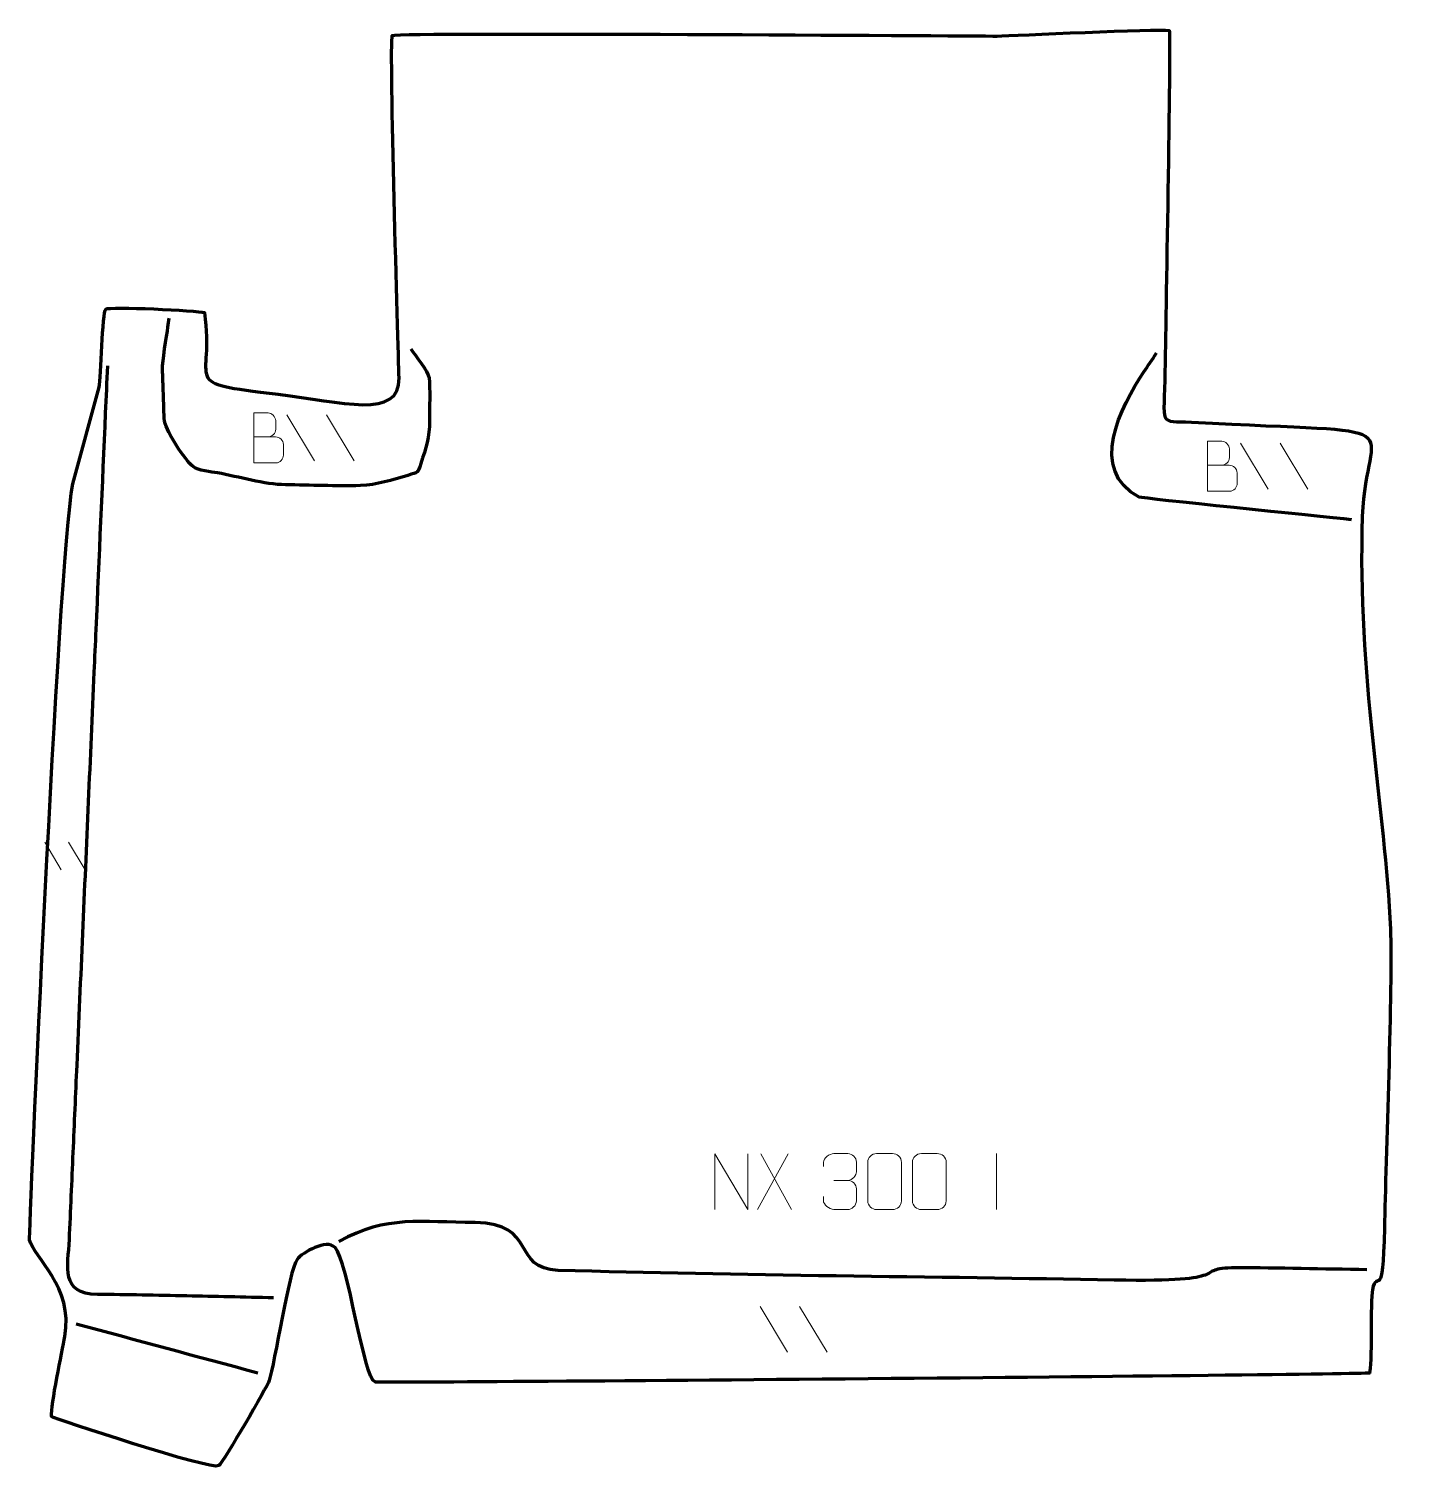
# Model space of a CAD drawing. Header units: millimetres. Extents: x -297 to 327, y -332 to 313.
import ezdxf

# ---------------------------------------------------------------- set-up
doc = ezdxf.new("R2010")
doc.units = ezdxf.units.MM
doc.header["$MEASUREMENT"] = 0
for name, color, linetype in [('layer 1', 7, 'Continuous'), ('layer 2', 7, 'Continuous'), ('layer 3', 7, 'Continuous')]:
    doc.layers.add(name, color=color, linetype=linetype)

msp = doc.modelspace()

# ---------------------------------------------------------------- linework, layer by layer
at = {"layer": 'layer 1', "color": 250, "lineweight": 9}
for points, knots in [([(-196.732, 130.2072), (-193.473, 130.2076), (-190.2136, 130.2076), (-186.9539, 130.2072), (-186.9539, 130.2072), (-185.1846, 130.1917), (-183.4617, 128.6367), (-183.4617, 126.8009), (-183.4617, 126.8009), (-183.462, 125.7901), (-183.462, 123.0588), (-183.4617, 122.0477), (-183.4617, 122.0477), (-183.4458, 120.3836), (-184.8271, 118.5798), (-186.9065, 118.595), (-186.9065, 118.595), (-190.1665, 118.5953), (-193.4262, 118.5953), (-196.6855, 118.595), (-196.6855, 118.595), (-196.6855, 126.0454), (-196.6855, 133.4955), (-196.6855, 140.9453), (-196.6855, 140.9453), (-194.5594, 140.9453), (-192.433, 140.9453), (-190.3065, 140.9453), (-190.3065, 140.9453), (-188.801, 140.9611), (-186.923, 139.2499), (-186.9071, 137.4922), (-186.9071, 137.4922), (-186.9075, 135.6416), (-186.9075, 135.5109), (-186.9071, 133.66), (-186.9071, 133.66), (-186.8917, 131.8094), (-188.5526, 130.1917), (-190.353, 130.2072)], [0, 0, 0, 0, 0.09090909, 0.09090909, 0.09090909, 0.09090909, 0.18181818, 0.18181818, 0.18181818, 0.18181818, 0.27272727, 0.27272727, 0.27272727, 0.27272727, 0.36363636, 0.36363636, 0.36363636, 0.36363636, 0.45454545, 0.45454545, 0.45454545, 0.45454545, 0.54545455, 0.54545455, 0.54545455, 0.54545455, 0.63636364, 0.63636364, 0.63636364, 0.63636364, 0.72727273, 0.72727273, 0.72727273, 0.72727273, 0.81818182, 0.81818182, 0.81818182, 0.81818182, 1, 1, 1, 1]), ([(229.7764, 117.5072), (233.0354, 117.5076), (236.2948, 117.5076), (239.5545, 117.5072), (239.5545, 117.5072), (241.3238, 117.4917), (243.0467, 115.9367), (243.0467, 114.1009), (243.0467, 114.1009), (243.0464, 113.0901), (243.0464, 110.3588), (243.0467, 109.3477), (243.0467, 109.3477), (243.0626, 107.6836), (241.6813, 105.8798), (239.6019, 105.895), (239.6019, 105.895), (236.3419, 105.8953), (233.0822, 105.8953), (229.8229, 105.895), (229.8229, 105.895), (229.8229, 113.3454), (229.8229, 120.7955), (229.8229, 128.2453), (229.8229, 128.2453), (231.949, 128.2453), (234.0754, 128.2453), (236.2019, 128.2453), (236.2019, 128.2453), (237.7074, 128.2611), (239.5854, 126.5499), (239.6013, 124.7922), (239.6013, 124.7922), (239.6009, 122.9416), (239.6009, 122.8109), (239.6013, 120.96), (239.6013, 120.96), (239.6167, 119.1094), (237.9558, 117.4917), (236.1554, 117.5072)], [0, 0, 0, 0, 0.09090909, 0.09090909, 0.09090909, 0.09090909, 0.18181818, 0.18181818, 0.18181818, 0.18181818, 0.27272727, 0.27272727, 0.27272727, 0.27272727, 0.36363636, 0.36363636, 0.36363636, 0.36363636, 0.45454545, 0.45454545, 0.45454545, 0.45454545, 0.54545455, 0.54545455, 0.54545455, 0.54545455, 0.63636364, 0.63636364, 0.63636364, 0.63636364, 0.72727273, 0.72727273, 0.72727273, 0.72727273, 0.81818182, 0.81818182, 0.81818182, 0.81818182, 1, 1, 1, 1]), ([(9.5271, -215.3169), (9.5271, -215.3169), (9.5271, -190.3634), (9.5271, -190.3634), (9.5271, -190.3634), (9.5271, -190.3634), (24.1819, -215.3169), (24.1819, -215.3169), (24.1819, -215.3169), (24.1819, -215.3169), (24.1819, -190.3634), (24.1819, -190.3634)], [0, 0, 0, 0, 0.25, 0.25, 0.25, 0.25, 0.5, 0.5, 0.5, 0.5, 1, 1, 1, 1]), ([(58.0353, -196.0188), (58.0353, -196.0188), (58.0353, -194.1616), (58.0353, -194.1616), (58.0353, -194.1616), (58.021, -192.4197), (60.6855, -190.3016), (62.7446, -190.3243), (62.7446, -190.3243), (64.8087, -190.3243), (66.8727, -190.3243), (68.9364, -190.3243), (68.9364, -190.3243), (71.1309, -190.3155), (72.7292, -192.1623), (72.7736, -194.0744), (72.7736, -194.0744), (72.7732, -195.5095), (72.7732, -196.9446), (72.7736, -198.3801), (72.7736, -198.3801), (72.725, -200.0336), (71.1224, -202.2636), (68.9241, -202.2536), (68.9241, -202.2536), (71.1278, -202.2648), (72.7358, -204.068), (72.7898, -206.1275), (72.7898, -206.1275), (72.7894, -207.9122), (72.7894, -209.6969), (72.7898, -211.482), (72.7898, -211.482), (72.7999, -213.5434), (70.745, -215.3065), (68.9241, -215.2984), (68.9241, -215.2984), (66.8588, -215.2981), (64.7936, -215.2981), (62.728, -215.2984), (62.728, -215.2984), (60.5594, -215.2869), (58.0284, -212.8867), (58.0098, -211.4249), (58.0098, -211.4249), (58.0098, -211.4249), (58.0098, -209.5163), (58.0098, -209.5163)], [0, 0, 0, 0, 0.07692308, 0.07692308, 0.07692308, 0.07692308, 0.15384615, 0.15384615, 0.15384615, 0.15384615, 0.23076923, 0.23076923, 0.23076923, 0.23076923, 0.30769231, 0.30769231, 0.30769231, 0.30769231, 0.38461538, 0.38461538, 0.38461538, 0.38461538, 0.46153846, 0.46153846, 0.46153846, 0.46153846, 0.53846154, 0.53846154, 0.53846154, 0.53846154, 0.61538462, 0.61538462, 0.61538462, 0.61538462, 0.69230769, 0.69230769, 0.69230769, 0.69230769, 0.76923077, 0.76923077, 0.76923077, 0.76923077, 0.84615385, 0.84615385, 0.84615385, 0.84615385, 1, 1, 1, 1]), ([(81.8192, -190.312), (84.1853, -190.312), (86.5518, -190.312), (88.9183, -190.312), (88.9183, -190.312), (90.8988, -190.2764), (92.9248, -191.7707), (92.9519, -194.2128), (92.9519, -194.2128), (92.9515, -199.9702), (92.9515, -205.728), (92.9519, -211.4862), (92.9519, -211.4862), (92.8098, -213.8138), (91.1034, -215.2961), (88.9183, -215.3069), (88.9183, -215.3069), (86.5459, -215.3065), (84.1735, -215.3065), (81.8015, -215.3069), (81.8015, -215.3069), (79.843, -215.4125), (77.8366, -213.5246), (77.848, -211.5036), (77.848, -211.5036), (77.8484, -205.723), (77.8484, -199.9427), (77.848, -194.1629), (77.848, -194.1629), (77.8523, -192.0209), (79.6294, -190.2984), (81.8192, -190.312)], [0, 0, 0, 0, 0.11111111, 0.11111111, 0.11111111, 0.11111111, 0.22222222, 0.22222222, 0.22222222, 0.22222222, 0.33333333, 0.33333333, 0.33333333, 0.33333333, 0.44444444, 0.44444444, 0.44444444, 0.44444444, 0.55555556, 0.55555556, 0.55555556, 0.55555556, 0.66666667, 0.66666667, 0.66666667, 0.66666667, 0.77777778, 0.77777778, 0.77777778, 0.77777778, 1, 1, 1, 1]), ([(101.8192, -190.312), (104.1853, -190.312), (106.5518, -190.312), (108.9183, -190.312), (108.9183, -190.312), (110.8988, -190.2764), (112.9248, -191.7707), (112.9519, -194.2128), (112.9519, -194.2128), (112.9515, -199.9702), (112.9515, -205.728), (112.9519, -211.4862), (112.9519, -211.4862), (112.8098, -213.8138), (111.1034, -215.2961), (108.9183, -215.3069), (108.9183, -215.3069), (106.5459, -215.3065), (104.1735, -215.3065), (101.8015, -215.3069), (101.8015, -215.3069), (99.843, -215.4125), (97.8366, -213.5246), (97.848, -211.5036), (97.848, -211.5036), (97.8484, -205.723), (97.8484, -199.9427), (97.848, -194.1629), (97.848, -194.1629), (97.8523, -192.0209), (99.6294, -190.2984), (101.8192, -190.312)], [0, 0, 0, 0, 0.11111111, 0.11111111, 0.11111111, 0.11111111, 0.22222222, 0.22222222, 0.22222222, 0.22222222, 0.33333333, 0.33333333, 0.33333333, 0.33333333, 0.44444444, 0.44444444, 0.44444444, 0.44444444, 0.55555556, 0.55555556, 0.55555556, 0.55555556, 0.66666667, 0.66666667, 0.66666667, 0.66666667, 0.77777778, 0.77777778, 0.77777778, 0.77777778, 1, 1, 1, 1])]:
    msp.add_open_spline(points, degree=3, knots=knots, dxfattribs=at)
for points in [[(-181.9252, 140.0424), (-181.9252, 140.0424), (-169.5609, 119.4981), (-169.5609, 119.4981)], [(-164.1953, 140.0424), (-164.1953, 140.0424), (-151.831, 119.4981), (-151.831, 119.4981)], [(244.5832, 127.3424), (244.5832, 127.3424), (256.9475, 106.7981), (256.9475, 106.7981)], [(262.3131, 127.3424), (262.3131, 127.3424), (274.6774, 106.7981), (274.6774, 106.7981)], [(-290.237, -51.0336), (-290.237, -51.0336), (-282.8062, -63.3805), (-282.8062, -63.3805)], [(-279.5815, -51.0336), (-279.5815, -51.0336), (-272.1507, -63.3805), (-272.1507, -63.3805)], [(42.2702, -190.3634), (42.2702, -190.3634), (28.5296, -215.2592), (28.5296, -215.2592)], [(29.9842, -190.3634), (29.9842, -190.3634), (43.7248, -215.3169), (43.7248, -215.3169)], [(135.3999, -190.3242), (135.3999, -190.3242), (135.3999, -215.2983), (135.3999, -215.2983)], [(62.745, -202.264), (62.745, -202.264), (68.9414, -202.264), (68.9414, -202.264)], [(29.674, -258.6081), (29.674, -258.6081), (42.0383, -279.1524), (42.0383, -279.1524)], [(47.4039, -258.6081), (47.4039, -258.6081), (59.7682, -279.1524), (59.7682, -279.1524)]]:
    msp.add_open_spline(points, degree=3, dxfattribs=at)
at = {"layer": 'layer 2', "color": 20, "lineweight": 158}
msp.add_open_spline([(135.7581, 309.4459), (122.0194, 309.4888), (-129.716, 311.2593), (-134.7676, 309.7355), (-134.7676, 309.7355), (-136.1857, 304.587), (-132.1314, 170.7613), (-131.7449, 156.6035), (-131.7449, 156.6035), (-131.2287, 137.6953), (-157.5121, 145.9508), (-185.7818, 149.3009), (-185.7818, 149.3009), (-231.6437, 154.7357), (-213.8293, 153.3361), (-218.8272, 185.7976), (-218.8272, 185.7976), (-221.7682, 186.7628), (-261.5276, 188.5838), (-262.8998, 187.3527), (-262.8998, 187.3527), (-264.4931, 185.9233), (-265.1314, 156.7225), (-265.8606, 152.3957), (-265.8606, 152.3957), (-265.8606, 152.3957), (-277.6814, 109.1608), (-277.6814, 109.1608), (-277.6814, 109.1608), (-284.4444, 70.9943), (-297.3134, -227.7177), (-296.9872, -229.0262), (-296.9872, -229.0262), (-295.0908, -236.6358), (-277.1558, -249.8367), (-281.2366, -272.1253), (-281.2366, -272.1253), (-282.439, -278.6927), (-287.5115, -302.9166), (-287.2182, -307.9288), (-287.2182, -307.9288), (-286.1379, -308.5686), (-215.2487, -332.3017), (-212.3346, -329.84), (-212.3346, -329.84), (-210.3384, -328.1536), (-190.6478, -294.4672), (-189.792, -291.7336), (-189.792, -291.7336), (-187.5484, -284.5673), (-180.9198, -242.3978), (-177.385, -237.6275), (-177.385, -237.6275), (-174.8723, -234.5432), (-164.255, -228.2379), (-160.386, -232.2789), (-160.386, -232.2789), (-154.6706, -238.2486), (-147.5212, -290.8377), (-142.4991, -292.4257), (-142.4991, -292.4257), (-140.1332, -293.1738), (295.119, -289.2654), (302.1851, -288.4508), (302.1851, -288.4508), (303.5314, -285.6815), (302.5134, -256.1032), (303.5287, -251.2343), (303.5287, -251.2343), (305.6224, -241.1947), (308.1944, -258.471), (308.8934, -223.5157), (308.8934, -223.5157), (309.4802, -194.1707), (312.5772, -114.16), (311.5657, -89.9352), (311.5657, -89.9352), (309.3132, -35.9903), (296.6054, 23.0915), (299.0197, 94.7272), (299.0197, 94.7272), (300.5272, 139.46), (326.6817, 131.2916), (222.5841, 136.7535), (222.5841, 136.7535), (207.6117, 137.5392), (210.4058, 133.9823), (210.7774, 160.1922), (210.7774, 160.1922), (210.9986, 175.7982), (213.4428, 307.3509), (212.6798, 311.9976), (212.6798, 311.9976), (207.7098, 312.6672), (142.9326, 309.716), (135.7581, 309.4459)], degree=3, knots=[0, 0, 0, 0, 0.04, 0.04, 0.04, 0.04, 0.08, 0.08, 0.08, 0.08, 0.12, 0.12, 0.12, 0.12, 0.16, 0.16, 0.16, 0.16, 0.2, 0.2, 0.2, 0.2, 0.24, 0.24, 0.24, 0.24, 0.28, 0.28, 0.28, 0.28, 0.32, 0.32, 0.32, 0.32, 0.36, 0.36, 0.36, 0.36, 0.4, 0.4, 0.4, 0.4, 0.44, 0.44, 0.44, 0.44, 0.48, 0.48, 0.48, 0.48, 0.52, 0.52, 0.52, 0.52, 0.56, 0.56, 0.56, 0.56, 0.6, 0.6, 0.6, 0.6, 0.64, 0.64, 0.64, 0.64, 0.68, 0.68, 0.68, 0.68, 0.72, 0.72, 0.72, 0.72, 0.76, 0.76, 0.76, 0.76, 0.8, 0.8, 0.8, 0.8, 0.84, 0.84, 0.84, 0.84, 0.88, 0.88, 0.88, 0.88, 0.92, 0.92, 0.92, 0.92, 1, 1, 1, 1], dxfattribs=at)
at = {"layer": 'layer 3', "color": 250, "lineweight": 158}
for points, knots in [([(-126.4868, 169.5033), (-124.6195, 166.8726), (-118.6634, 159.3746), (-118.3391, 156.6425), (-118.3391, 156.6425), (-117.7502, 151.6834), (-118.2185, 142.9627), (-118.1419, 137.4768), (-118.1419, 137.4768), (-118.0335, 129.7315), (-119.7014, 125.6101), (-122.0538, 118.2619), (-122.0538, 118.2619), (-123.4676, 113.846), (-123.1298, 114.4744), (-127.8788, 112.9934), (-127.8788, 112.9934), (-134.4748, 110.9365), (-142.064, 108.6805), (-148.9871, 108.4295), (-148.9871, 108.4295), (-160.0366, 108.07), (-171.3793, 108.6868), (-182.4852, 108.7813), (-182.4852, 108.7813), (-192.0185, 108.8623), (-203.3833, 112.3668), (-212.9679, 114.097), (-212.9679, 114.097), (-215.4864, 114.5362), (-221.8776, 115.1743), (-223.7474, 116.7574), (-223.7474, 116.7574), (-227.8023, 120.1907), (-235.5379, 132.048), (-236.612, 137.2529), (-236.612, 137.2529), (-237.0261, 140.164), (-236.9677, 146.2282), (-237.1102, 149.5198), (-237.1102, 149.5198), (-237.2683, 153.1739), (-237.4239, 156.8251), (-237.5516, 160.4804), (-237.5516, 160.4804), (-237.6571, 163.589), (-235.6574, 175.3912), (-235.1088, 179.3023), (-235.1088, 179.3023), (-234.9236, 180.6228), (-234.7384, 181.9433), (-234.5531, 183.2638)], [0, 0, 0, 0, 0.07142857, 0.07142857, 0.07142857, 0.07142857, 0.14285714, 0.14285714, 0.14285714, 0.14285714, 0.21428571, 0.21428571, 0.21428571, 0.21428571, 0.28571429, 0.28571429, 0.28571429, 0.28571429, 0.35714286, 0.35714286, 0.35714286, 0.35714286, 0.42857143, 0.42857143, 0.42857143, 0.42857143, 0.5, 0.5, 0.5, 0.5, 0.57142857, 0.57142857, 0.57142857, 0.57142857, 0.64285714, 0.64285714, 0.64285714, 0.64285714, 0.71428571, 0.71428571, 0.71428571, 0.71428571, 0.78571429, 0.78571429, 0.78571429, 0.78571429, 0.85714286, 0.85714286, 0.85714286, 0.85714286, 1, 1, 1, 1]), ([(294.2048, 93.1587), (279.7193, 94.6788), (200.4052, 102.7009), (199.297, 103.2682), (199.297, 103.2682), (176.2588, 115.0618), (190.8906, 143.6998), (201.3656, 159.3166), (201.3656, 159.3166), (203.2416, 162.1135), (205.1126, 164.9132), (206.9827, 167.7139)], [0, 0, 0, 0, 0.25, 0.25, 0.25, 0.25, 0.5, 0.5, 0.5, 0.5, 1, 1, 1, 1]), ([(-187.8378, -254.8022), (-194.4778, -254.6573), (-201.1179, -254.5125), (-207.7578, -254.3677), (-207.7578, -254.3677), (-214.0658, -254.2301), (-220.3738, -254.0925), (-226.6819, -253.955), (-226.6819, -253.955), (-240.044, -253.6636), (-253.2576, -253.376), (-266.6272, -253.2791), (-266.6272, -253.2791), (-283.3454, -253.158), (-279.7343, -240.8078), (-279.1854, -228.7542), (-279.1854, -228.7542), (-278.594, -215.7679), (-278.0446, -202.7762), (-277.4746, -189.7885), (-277.4746, -189.7885), (-276.9046, -176.7999), (-276.3345, -163.8112), (-275.7645, -150.8226), (-275.7645, -150.8226), (-274.0399, -111.5234), (-272.315, -72.2243), (-270.5905, -32.9252), (-270.5905, -32.9252), (-269.7427, -13.6087), (-268.8949, 5.7078), (-268.0472, 25.0244), (-268.0472, 25.0244), (-267.7695, 31.3521), (-267.4918, 37.68), (-267.2141, 44.0078), (-267.2141, 44.0078), (-265.7964, 76.313), (-264.3786, 108.6182), (-262.9607, 140.9234), (-262.9607, 140.9234), (-262.6538, 147.9173), (-262.347, 154.9112), (-262.04, 161.9051)], [0, 0, 0, 0, 0.08333333, 0.08333333, 0.08333333, 0.08333333, 0.16666667, 0.16666667, 0.16666667, 0.16666667, 0.25, 0.25, 0.25, 0.25, 0.33333333, 0.33333333, 0.33333333, 0.33333333, 0.41666667, 0.41666667, 0.41666667, 0.41666667, 0.5, 0.5, 0.5, 0.5, 0.58333333, 0.58333333, 0.58333333, 0.58333333, 0.66666667, 0.66666667, 0.66666667, 0.66666667, 0.75, 0.75, 0.75, 0.75, 0.83333333, 0.83333333, 0.83333333, 0.83333333, 1, 1, 1, 1]), ([(301.0616, -242.2236), (281.5301, -241.9697), (261.7918, -241.3681), (242.2855, -241.4232), (242.2855, -241.4232), (221.372, -241.4824), (244.9925, -247.9907), (188.1261, -246.886), (188.1261, -246.886), (108.1516, -245.3323), (19.3528, -244.8894), (-60.5542, -242.522), (-60.5542, -242.522), (-81.5756, -241.8992), (-69.6393, -221.3001), (-97.6937, -221.1558), (-97.6937, -221.1558), (-121.8169, -221.0317), (-137.1212, -217.7173), (-158.6469, -229.5967)], [0, 0, 0, 0, 0.16666667, 0.16666667, 0.16666667, 0.16666667, 0.33333333, 0.33333333, 0.33333333, 0.33333333, 0.5, 0.5, 0.5, 0.5, 0.66666667, 0.66666667, 0.66666667, 0.66666667, 1, 1, 1, 1])]:
    msp.add_open_spline(points, degree=3, knots=knots, dxfattribs=at)
msp.add_open_spline([(-194.9451, -288.4612), (-222.0219, -281.1503), (-249.0986, -273.8391), (-276.1754, -266.5285)], degree=3, dxfattribs=at)

doc.saveas('drawing.dxf')
